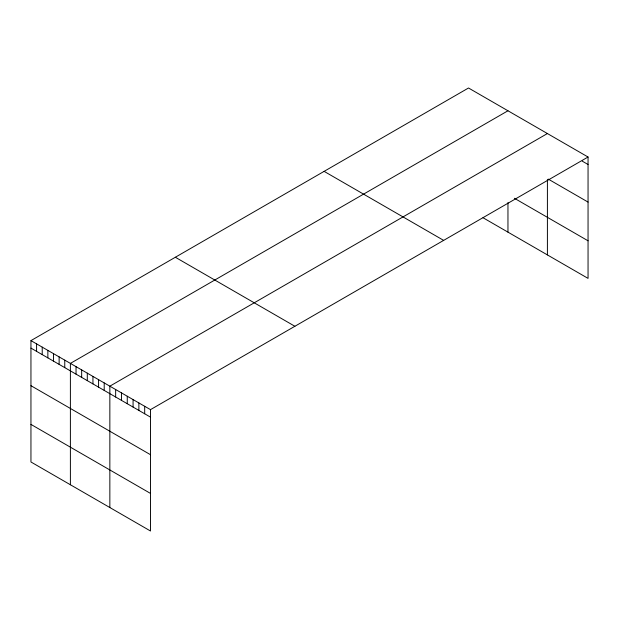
<?xml version="1.0" encoding="UTF-8"?>
<svg xmlns="http://www.w3.org/2000/svg" width="619" height="619" viewBox="0 0 619 619"><rect width="100%" height="100%" fill="white"/><g stroke="black" fill="none" stroke-linecap="round" stroke-linejoin="round"><path stroke-width="0.93" d="M30.95 340.62L150.487 409.639L150.487 531.001L30.95 461.983L30.95 340.62L468.513 87.999L588.05 157.017L588.05 278.38L482.998 217.726M507.959 110.778L70.396 363.399L70.396 484.762M547.405 133.549L109.849 386.171L109.849 507.534M150.487 409.639L588.05 157.017M582.247 161.149L588.05 164.499M548.233 179.092L588.05 202.08M514.397 198.273L588.05 240.799M324.116 171.362L443.653 240.381M175.347 257.256L294.884 326.275M30.95 348.11L150.487 417.129M30.95 385.691L150.487 454.702M30.95 424.402L150.487 493.42M547.405 179.533L547.405 254.912M507.959 202.606L507.959 232.133M144.684 406.288L144.684 413.771M138.88 402.938L138.88 410.42M133.07 399.58L133.07 407.07M127.266 396.23L127.266 403.72M121.456 392.879L121.456 400.361M115.652 389.529L115.652 397.011M104.209 382.921L104.209 390.403M98.576 379.664L98.576 387.154M92.943 376.414L92.943 383.896M87.302 373.156L87.302 380.646M81.669 369.907L81.669 377.389M76.036 366.649L76.036 374.139M64.763 360.142L64.763 367.632M59.13 356.892L59.13 364.374M53.489 353.635L53.489 361.125M47.856 350.385L47.856 357.867M42.224 347.127L42.224 354.617M36.583 343.878L36.583 351.36"/></g></svg>
